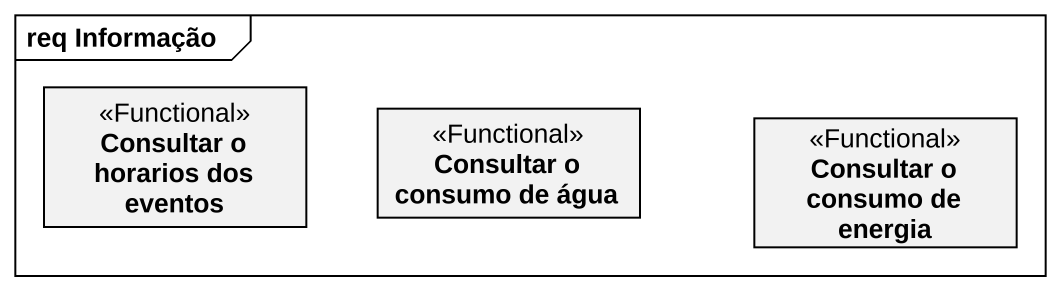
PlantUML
@startuml
mainframe req Informação
hide circle
hide empty members
class "Consultar o horarios dos eventos" as Consultar_o_horarios_dos <<Functional>>
class "Consultar o consumo de água" as Consultar_o_consumo_de_água <<Functional>>
class "Consultar o consumo de energia" as Consultar_o_consumo_de <<Functional>>
@enduml
